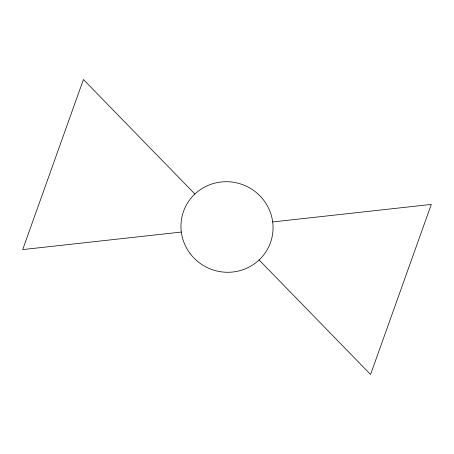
<?xml version="1.0" encoding="UTF-8"?>
<svg xmlns="http://www.w3.org/2000/svg" width="454" height="454" viewBox="0 0 454 454"><rect width="100%" height="100%" fill="white"/><g stroke="black" fill="none" stroke-linecap="round" stroke-linejoin="round"><path stroke-width="0.68" d="M181.316 232.051L22.7 249.587L83.422 79.529L194.897 194.023M272.684 221.949L431.3 204.413L370.577 374.471L259.103 259.977M190.056 253.457A46.206 45.145 21.8 0 0 269.29 245.603A46.206 45.145 21.8 0 0 221.654 181.935A46.206 45.145 21.8 0 0 190.056 253.457"/></g></svg>
